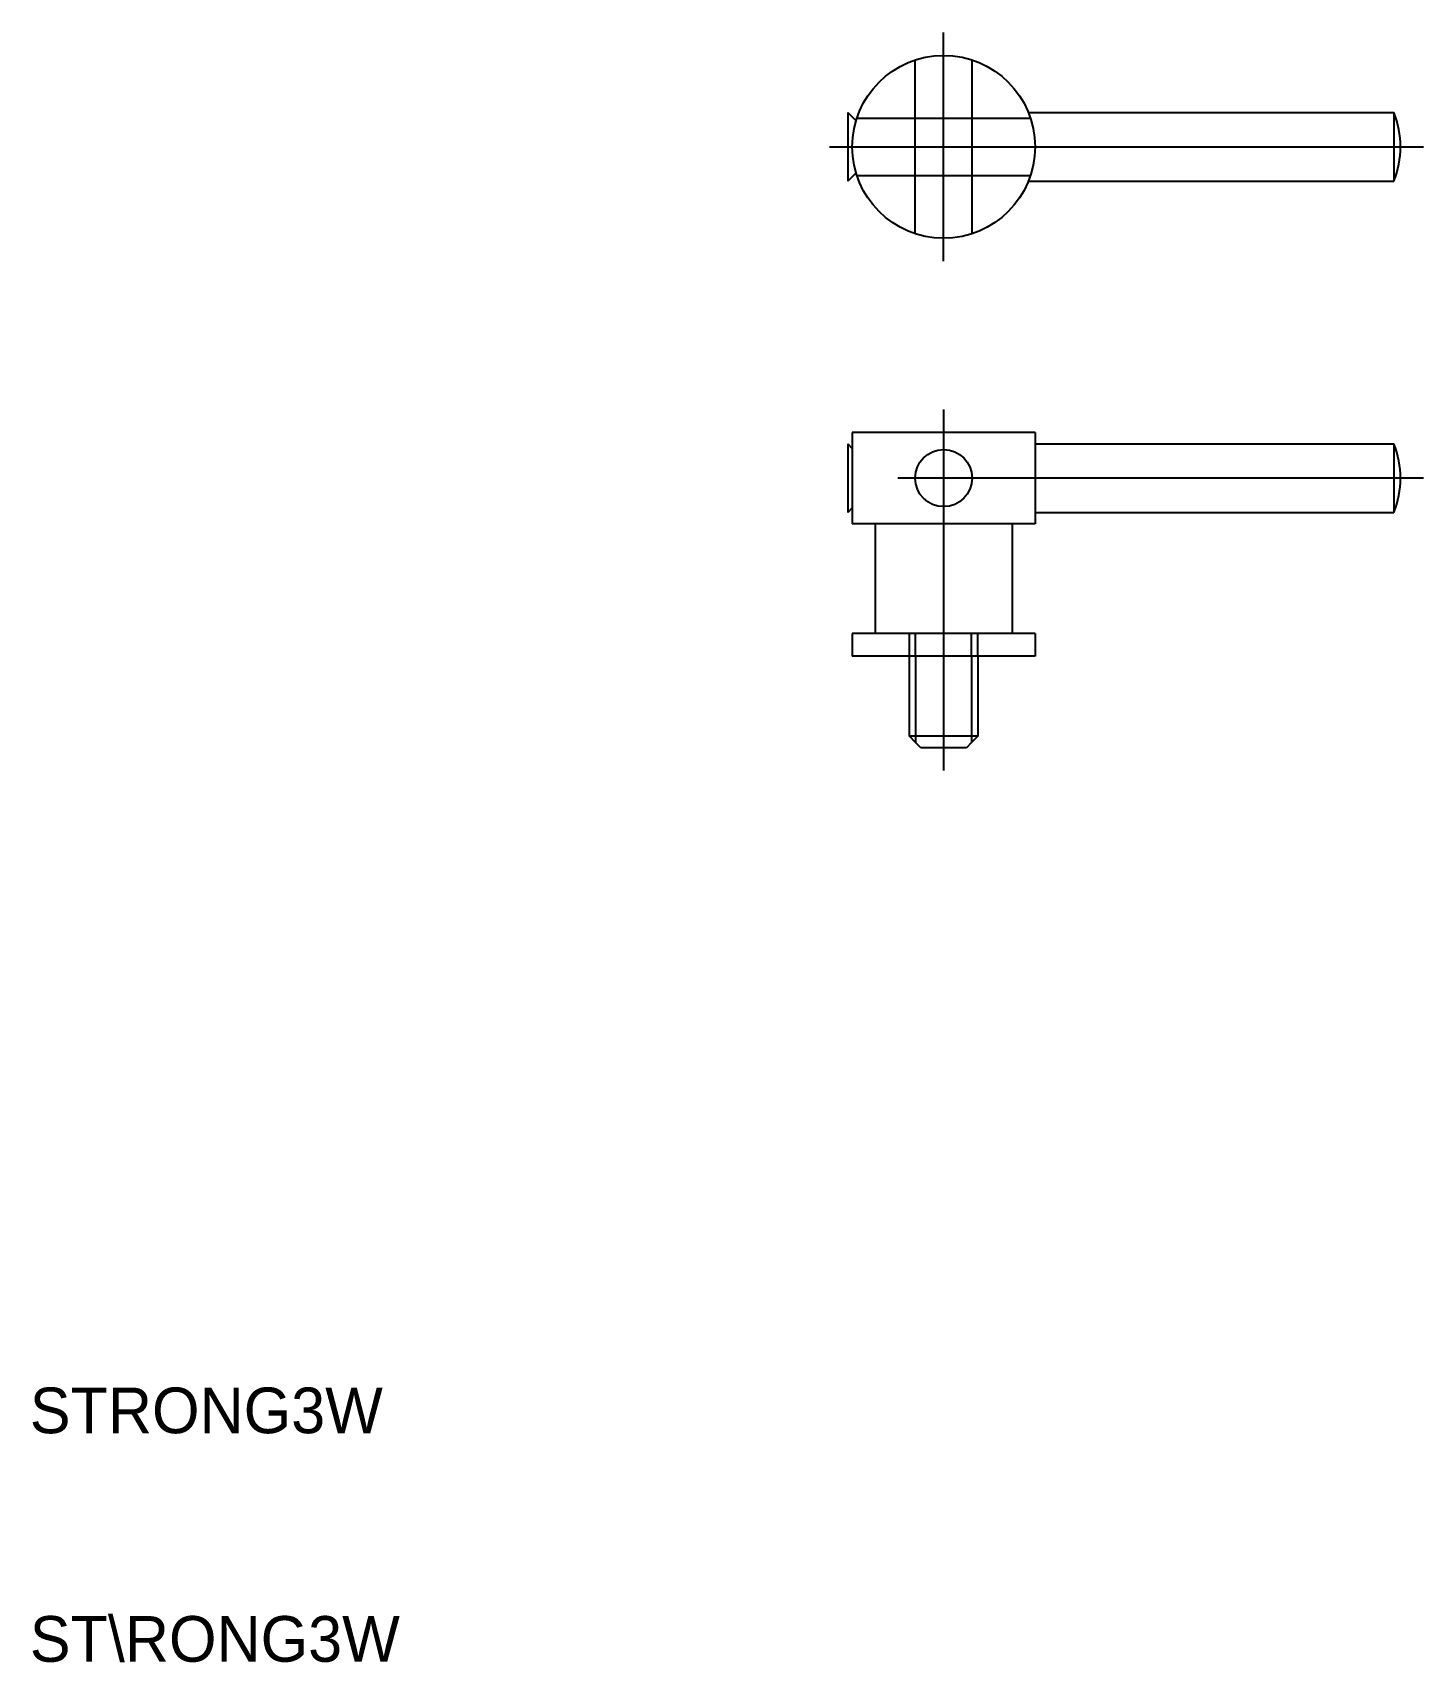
# Model space of a CAD drawing. Extents: x 10.1 to 71, y 10 to 81.3.
import ezdxf

# ---------------------------------------------------------------- set-up
doc = ezdxf.new("R2010")
doc.units = 0
doc.linetypes.add('CENTER', pattern=[50.8, 31.75, -6.35, 6.35, -6.35])
doc.linetypes.add('DASHED', pattern=[19.05, 12.7, -6.35])
doc.layers.get('0').update_dxf_attribs({"linetype": 'CONTINUOUS'})
doc.layers.add('CENTER', color=1, linetype='CENTER')

msp = doc.modelspace()

# ---------------------------------------------------------------- linework, layer by layer
at = {"color": 3, "linetype": 'DASHED'}
for p, q in [((48.75, 72.496), (48.75, 80.095)), ((51.25, 72.496), (51.25, 80.095)), ((46.2, 77.546), (53.8, 77.546)), ((46.2, 75.046), (53.8, 75.046)), ((48.775, 54), (48.775, 55)), ((51.225, 54), (51.225, 55))]:
    msp.add_line(p, q, dxfattribs=at)
at = {"color": 7, "linetype": 'CONTINUOUS'}
for p, q in [((45.8, 77.796), (45.8, 74.796)), ((45.8, 77.796), (46.165, 77.431)), ((53.708, 77.796), (69.708, 77.796)), ((54, 77.796), (69.708, 77.796)), ((69.708, 77.796), (69.708, 74.796)), ((46.165, 75.16), (45.8, 74.796)), ((53.708, 74.796), (69.708, 74.796)), ((46, 63.8), (46, 59.8)), ((50, 63.8), (46, 63.8)), ((54, 63.8), (50, 63.8)), ((54, 63.8), (54, 59.8)), ((45.8, 63.3), (46, 63.1)), ((45.8, 63.3), (45.8, 60.3)), ((54, 63.3), (69.708, 63.3)), ((54, 63.3), (54, 60.3)), ((69.708, 63.3), (69.708, 60.3)), ((46, 60.5), (45.8, 60.3)), ((54, 60.55), (54, 59.8)), ((54, 60.3), (69.708, 60.3)), ((47, 59.8), (46, 59.8)), ((54, 59.8), (46, 59.8)), ((47, 59.8), (46.536, 59.8)), ((47, 59.8), (47, 55)), ((53, 59.8), (53, 55)), ((46, 55), (46, 54)), ((47, 55), (46, 55)), ((48.5, 55), (47, 55)), ((48.5, 55), (47.5, 55)), ((48.775, 55), (48.5, 55)), ((48.5, 54), (48.5, 55)), ((50, 55), (48.775, 55)), ((51.225, 55), (50, 55)), ((51.225, 55), (50, 55)), ((51.5, 55), (51.225, 55)), ((51.5, 55), (51.225, 55)), ((53, 55), (51.5, 55)), ((51.5, 54), (51.5, 55)), ((52, 55), (51.5, 55)), ((52, 55), (51.5, 55)), ((54, 55), (53, 55)), ((54, 55), (54, 54)), ((48.5, 54), (46, 54)), ((48.775, 54), (48.5, 54)), ((48.775, 54), (48.5, 54)), ((48.5, 50.5), (48.5, 54)), ((50, 54), (48.775, 54)), ((51.225, 54), (48.775, 54)), ((51.5, 54), (51.225, 54)), ((54, 54), (51.5, 54)), ((51.5, 54), (51.5, 50.5)), ((51.5, 50.5), (48.5, 50.5)), ((48.775, 50.225), (48.5, 50.5)), ((49, 50), (48.775, 50.225)), ((51, 50), (49, 50)), ((51.225, 50.225), (51, 50)), ((51.5, 50.5), (51.225, 50.225))]:
    msp.add_line(p, q, dxfattribs=at)
at = {"color": 3, "linetype": 'CONTINUOUS'}
for p, q in [((48.775, 54), (48.775, 50.225)), ((51.225, 54), (51.225, 50.225))]:
    msp.add_line(p, q, dxfattribs=at)
at = {"color": 7, "linetype": 'CONTINUOUS'}
for centre, radius in [((50, 76.296), 4), ((50, 61.8), 1.25)]:
    msp.add_circle(centre, radius, dxfattribs=at)
for centre in [(66, 76.296), (66, 61.8)]:
    msp.add_arc(centre, 4, 337.97569, 22.02431, dxfattribs=at)
at = {"layer": 'CENTER', "color": 1, "linetype": 'CENTER'}
for p, q in [((50, 71.296), (50, 81.296)), ((45, 76.296), (70, 76.296)), ((70, 76.296), (71, 76.296)), ((50, 64.8), (50, 61.8)), ((71, 61.8), (48, 61.8)), ((51.25, 61.8), (50, 61.8)), ((50, 61.8), (50, 49))]:
    msp.add_line(p, q, dxfattribs=at)

# ---------------------------------------------------------------- texts
at = {"color": 7, "linetype": 'CONTINUOUS'}
for s, p in [('STRONG3W', (10, 20)), ('ST\\RONG3W', (10, 10))]:
    msp.add_text(s, height=2, dxfattribs=at).set_placement(p)

doc.saveas('drawing.dxf')
